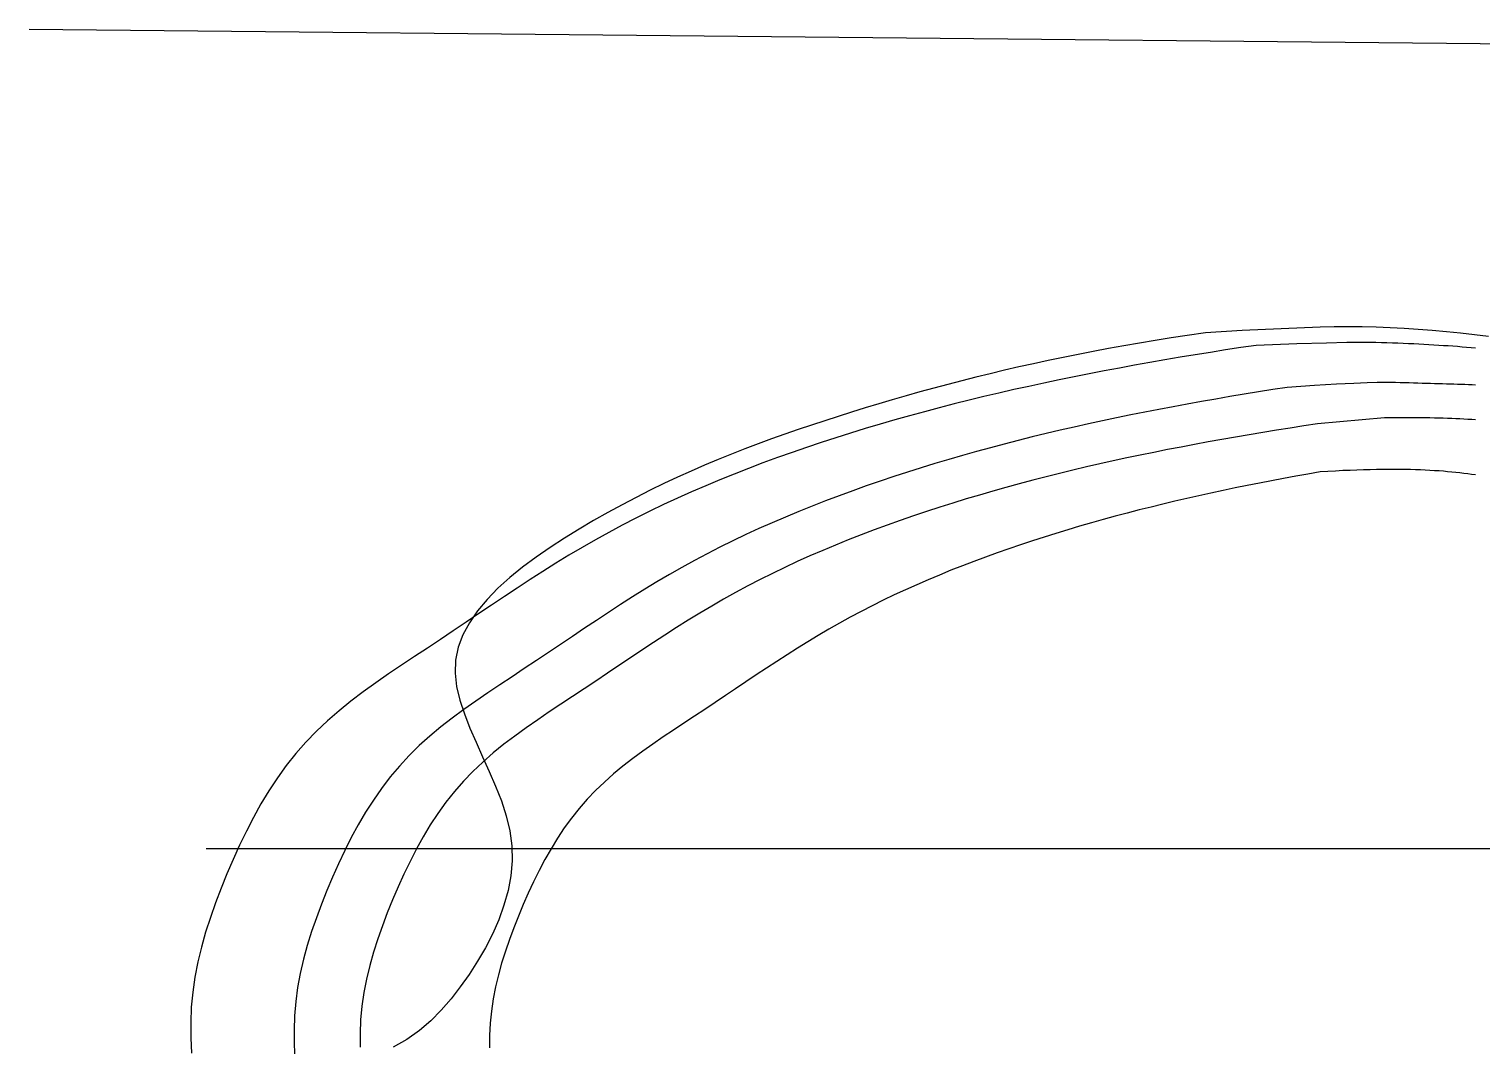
# Model space of a CAD drawing. Extents: x -1557 to 1557, y -795 to 795.
# Drawn here: x -212.6 to -45, y 472.6 to 589.9 of the extents above; entities that cross this region are included whole.
import ezdxf

# ---------------------------------------------------------------- set-up
doc = ezdxf.new("R2010")
doc.units = 0
doc.header["$MEASUREMENT"] = 0
doc.layers.get('0').update_dxf_attribs({"linetype": 'CONTINUOUS'})

msp = doc.modelspace()

# ---------------------------------------------------------------- linework, layer by layer
for p, q in [((-212.57, 589.94), (197.55, 585.82)), ((-76.87, 554.88), (-78.99, 554.6)), ((-72.62, 555.18), (-76.87, 554.88)), ((-63.65, 555.54), (-72.62, 555.18)), ((-62.03, 555.57), (-63.65, 555.54)), ((-60.42, 555.58), (-62.03, 555.57)), ((-58.8, 555.57), (-60.42, 555.58)), ((-57.18, 555.53), (-58.8, 555.57)), ((-55.56, 555.47), (-57.18, 555.53)), ((-53.94, 555.39), (-55.56, 555.47)), ((-52.32, 555.29), (-53.94, 555.39)), ((-50.7, 555.16), (-52.32, 555.29)), ((-49.08, 555.02), (-50.7, 555.16)), ((-47.46, 554.86), (-49.08, 555.02)), ((-45.85, 554.67), (-47.46, 554.86)), ((-86.28, 553.4), (-88.06, 553.07)), ((-84.48, 553.71), (-86.28, 553.4)), ((-82.67, 554.01), (-84.48, 553.71)), ((-80.84, 554.31), (-82.67, 554.01)), ((-78.99, 554.6), (-80.84, 554.31)), ((-72.78, 553.19), (-74.54, 552.92)), ((-71.02, 553.45), (-72.78, 553.19)), ((-66.33, 553.61), (-71.02, 553.45)), ((-62.92, 553.71), (-66.33, 553.61)), ((-60.56, 553.77), (-62.92, 553.71)), ((-58.98, 553.79), (-60.56, 553.77)), ((-57.96, 553.79), (-58.98, 553.79)), ((-57.23, 553.78), (-57.96, 553.79)), ((-56.58, 553.76), (-57.23, 553.78)), ((-55.93, 553.74), (-56.58, 553.76)), ((-55.3, 553.72), (-55.93, 553.74)), ((-54.67, 553.69), (-55.3, 553.72)), ((-54.06, 553.67), (-54.67, 553.69)), ((-53.45, 553.64), (-54.06, 553.67)), ((-52.85, 553.61), (-53.45, 553.64)), ((-52.25, 553.58), (-52.85, 553.61)), ((-51.67, 553.55), (-52.25, 553.58)), ((-51.09, 553.52), (-51.67, 553.55)), ((-50.52, 553.49), (-51.09, 553.52)), ((-49.96, 553.45), (-50.52, 553.49)), ((-49.41, 553.41), (-49.96, 553.45)), ((-48.86, 553.38), (-49.41, 553.41)), ((-48.32, 553.34), (-48.86, 553.38)), ((-47.79, 553.3), (-48.32, 553.34)), ((-47.26, 553.25), (-47.79, 553.3)), ((-46.74, 553.21), (-47.26, 553.25)), ((-46.23, 553.16), (-46.74, 553.21)), ((-45.72, 553.12), (-46.23, 553.16)), ((-44.23, 554.47), (-45.85, 554.67)), ((-95, 551.7), (-96.7, 551.33)), ((-93.29, 552.05), (-95, 551.7)), ((-91.56, 552.4), (-93.29, 552.05)), ((-89.82, 552.74), (-91.56, 552.4)), ((-88.06, 553.07), (-89.82, 552.74)), ((-83.3, 551.47), (-85.05, 551.15)), ((-81.55, 551.77), (-83.3, 551.47)), ((-79.8, 552.07), (-81.55, 551.77)), ((-78.05, 552.36), (-79.8, 552.07)), ((-76.29, 552.64), (-78.05, 552.36)), ((-74.54, 552.92), (-76.29, 552.64)), ((-103.35, 549.78), (-104.98, 549.37)), ((-101.7, 550.18), (-103.35, 549.78)), ((-100.05, 550.57), (-101.7, 550.18)), ((-98.38, 550.96), (-100.05, 550.57)), ((-96.7, 551.33), (-98.38, 550.96)), ((-92.03, 549.82), (-93.76, 549.46)), ((-90.29, 550.17), (-92.03, 549.82)), ((-88.54, 550.5), (-90.29, 550.17)), ((-86.8, 550.83), (-88.54, 550.5)), ((-85.05, 551.15), (-86.8, 550.83)), ((-109.81, 548.08), (-111.4, 547.63)), ((-108.21, 548.52), (-109.81, 548.08)), ((-106.6, 548.95), (-108.21, 548.52)), ((-104.98, 549.37), (-106.6, 548.95)), ((-98.96, 548.34), (-100.69, 547.94)), ((-97.23, 548.72), (-98.96, 548.34)), ((-95.5, 549.1), (-97.23, 548.72)), ((-93.76, 549.46), (-95.5, 549.1)), ((-70.75, 548.08), (-72.4, 547.81)), ((-69.1, 548.34), (-70.75, 548.08)), ((-67.46, 548.6), (-69.1, 548.34)), ((-64.28, 548.81), (-67.46, 548.6)), ((-61.74, 548.96), (-64.28, 548.81)), ((-59.75, 549.06), (-61.74, 548.96)), ((-58.22, 549.13), (-59.75, 549.06)), ((-57.06, 549.17), (-58.22, 549.13)), ((-56.19, 549.18), (-57.06, 549.17)), ((-55.51, 549.17), (-56.19, 549.18)), ((-54.95, 549.16), (-55.51, 549.17)), ((-54.42, 549.14), (-54.95, 549.16)), ((-53.89, 549.13), (-54.42, 549.14)), ((-53.37, 549.11), (-53.89, 549.13)), ((-52.87, 549.1), (-53.37, 549.11)), ((-52.37, 549.08), (-52.87, 549.1)), ((-51.88, 549.07), (-52.37, 549.08)), ((-51.39, 549.06), (-51.88, 549.07)), ((-50.92, 549.04), (-51.39, 549.06)), ((-50.45, 549.03), (-50.92, 549.04)), ((-49.99, 549.02), (-50.45, 549.03)), ((-49.53, 549), (-49.99, 549.02)), ((-49.08, 548.99), (-49.53, 549)), ((-48.64, 548.97), (-49.08, 548.99)), ((-48.21, 548.96), (-48.64, 548.97)), ((-47.78, 548.95), (-48.21, 548.96)), ((-47.36, 548.93), (-47.78, 548.95)), ((-46.94, 548.92), (-47.36, 548.93)), ((-46.53, 548.9), (-46.94, 548.92)), ((-46.12, 548.89), (-46.53, 548.9)), ((-45.72, 548.87), (-46.12, 548.89)), ((-114.56, 546.71), (-116.13, 546.24)), ((-112.99, 547.18), (-114.56, 546.71)), ((-111.4, 547.63), (-112.99, 547.18)), ((-105.86, 546.69), (-107.58, 546.25)), ((-104.14, 547.12), (-105.86, 546.69)), ((-102.42, 547.54), (-104.14, 547.12)), ((-100.69, 547.94), (-102.42, 547.54)), ((-78.96, 546.67), (-80.6, 546.37)), ((-77.32, 546.97), (-78.96, 546.67)), ((-75.68, 547.26), (-77.32, 546.97)), ((-74.04, 547.54), (-75.68, 547.26)), ((-72.4, 547.81), (-74.04, 547.54)), ((-120.79, 544.76), (-122.33, 544.25)), ((-119.24, 545.26), (-120.79, 544.76)), ((-117.69, 545.76), (-119.24, 545.26)), ((-116.13, 546.24), (-117.69, 545.76)), ((-112.71, 544.85), (-114.41, 544.36)), ((-111, 545.33), (-112.71, 544.85)), ((-109.29, 545.79), (-111, 545.33)), ((-107.58, 546.25), (-109.29, 545.79)), ((-88.75, 544.74), (-90.37, 544.39)), ((-87.12, 545.08), (-88.75, 544.74)), ((-85.49, 545.42), (-87.12, 545.08)), ((-83.86, 545.74), (-85.49, 545.42)), ((-82.23, 546.06), (-83.86, 545.74)), ((-80.6, 546.37), (-82.23, 546.06)), ((-56.2, 545.08), (-63.94, 544.38)), ((-55.58, 545.09), (-56.2, 545.08)), ((-54.96, 545.09), (-55.58, 545.09)), ((-54.36, 545.1), (-54.96, 545.09)), ((-53.77, 545.1), (-54.36, 545.1)), ((-53.19, 545.1), (-53.77, 545.1)), ((-52.62, 545.1), (-53.19, 545.1)), ((-52.07, 545.09), (-52.62, 545.1)), ((-51.52, 545.09), (-52.07, 545.09)), ((-50.99, 545.08), (-51.52, 545.09)), ((-50.46, 545.07), (-50.99, 545.08)), ((-49.95, 545.06), (-50.46, 545.07)), ((-49.44, 545.04), (-49.95, 545.06)), ((-48.94, 545.03), (-49.44, 545.04)), ((-48.46, 545.01), (-48.94, 545.03)), ((-47.98, 544.99), (-48.46, 545.01)), ((-47.51, 544.96), (-47.98, 544.99)), ((-47.05, 544.94), (-47.51, 544.96)), ((-46.6, 544.91), (-47.05, 544.94)), ((-46.15, 544.88), (-46.6, 544.91)), ((-45.72, 544.85), (-46.15, 544.88)), ((-125.4, 543.19), (-126.94, 542.65)), ((-123.87, 543.73), (-125.4, 543.19)), ((-122.33, 544.25), (-123.87, 543.73)), ((-117.81, 543.33), (-119.5, 542.8)), ((-116.11, 543.85), (-117.81, 543.33)), ((-114.41, 544.36), (-116.11, 543.85)), ((-95.23, 543.27), (-96.85, 542.88)), ((-93.62, 543.65), (-95.23, 543.27)), ((-92, 544.02), (-93.62, 543.65)), ((-90.37, 544.39), (-92, 544.02)), ((-71.84, 543.13), (-73.41, 542.86)), ((-70.26, 543.4), (-71.84, 543.13)), ((-68.68, 543.65), (-70.26, 543.4)), ((-67.1, 543.9), (-68.68, 543.65)), ((-65.52, 544.15), (-67.1, 543.9)), ((-63.94, 544.38), (-65.52, 544.15)), ((-130.01, 541.5), (-131.55, 540.9)), ((-128.47, 542.08), (-130.01, 541.5)), ((-126.94, 542.65), (-128.47, 542.08)), ((-122.88, 541.68), (-124.56, 541.1)), ((-121.2, 542.25), (-122.88, 541.68)), ((-119.5, 542.8), (-121.2, 542.25)), ((-101.67, 541.63), (-103.28, 541.19)), ((-100.07, 542.06), (-101.67, 541.63)), ((-98.46, 542.47), (-100.07, 542.06)), ((-96.85, 542.88), (-98.46, 542.47)), ((-81.26, 541.42), (-82.82, 541.11)), ((-79.69, 541.72), (-81.26, 541.42)), ((-78.13, 542.02), (-79.69, 541.72)), ((-76.56, 542.31), (-78.13, 542.02)), ((-74.98, 542.59), (-76.56, 542.31)), ((-73.41, 542.86), (-74.98, 542.59)), ((-133.09, 540.28), (-134.64, 539.63)), ((-131.55, 540.9), (-133.09, 540.28)), ((-127.91, 539.89), (-129.58, 539.26)), ((-126.24, 540.51), (-127.91, 539.89)), ((-124.56, 541.1), (-126.24, 540.51)), ((-108.07, 539.81), (-109.66, 539.32)), ((-106.47, 540.28), (-108.07, 539.81)), ((-104.88, 540.74), (-106.47, 540.28)), ((-103.28, 541.19), (-104.88, 540.74)), ((-89.06, 539.77), (-90.61, 539.42)), ((-87.5, 540.12), (-89.06, 539.77)), ((-85.95, 540.46), (-87.5, 540.12)), ((-84.39, 540.79), (-85.95, 540.46)), ((-82.82, 541.11), (-84.39, 540.79)), ((-137.76, 538.24), (-139.34, 537.5)), ((-136.19, 538.95), (-137.76, 538.24)), ((-134.64, 539.63), (-136.19, 538.95)), ((-131.23, 538.61), (-132.88, 537.95)), ((-129.58, 539.26), (-131.23, 538.61)), ((-112.83, 538.31), (-114.41, 537.78)), ((-111.25, 538.82), (-112.83, 538.31)), ((-109.66, 539.32), (-111.25, 538.82)), ((-95.26, 538.29), (-96.8, 537.89)), ((-93.71, 538.67), (-95.26, 538.29)), ((-92.16, 539.05), (-93.71, 538.67)), ((-90.61, 539.42), (-92.16, 539.05)), ((-67.86, 538.09), (-69.26, 537.83)), ((-66.46, 538.35), (-67.86, 538.09)), ((-65.05, 538.6), (-66.46, 538.35)), ((-63.65, 538.85), (-65.05, 538.6)), ((-62.74, 538.9), (-63.65, 538.85)), ((-61.87, 538.95), (-62.74, 538.9)), ((-61.02, 539), (-61.87, 538.95)), ((-60.19, 539.03), (-61.02, 539)), ((-59.39, 539.06), (-60.19, 539.03)), ((-58.62, 539.09), (-59.39, 539.06)), ((-57.87, 539.11), (-58.62, 539.09)), ((-57.15, 539.13), (-57.87, 539.11)), ((-56.44, 539.14), (-57.15, 539.13)), ((-55.76, 539.14), (-56.44, 539.14)), ((-55.1, 539.14), (-55.76, 539.14)), ((-54.46, 539.14), (-55.1, 539.14)), ((-53.83, 539.13), (-54.46, 539.14)), ((-53.23, 539.12), (-53.83, 539.13)), ((-52.64, 539.1), (-53.23, 539.12)), ((-52.07, 539.08), (-52.64, 539.1)), ((-51.51, 539.06), (-52.07, 539.08)), ((-50.97, 539.03), (-51.51, 539.06)), ((-50.44, 538.99), (-50.97, 539.03)), ((-49.92, 538.96), (-50.44, 538.99)), ((-49.42, 538.92), (-49.92, 538.96)), ((-48.93, 538.88), (-49.42, 538.92)), ((-48.44, 538.83), (-48.93, 538.88)), ((-47.97, 538.78), (-48.44, 538.83)), ((-47.51, 538.73), (-47.97, 538.78)), ((-47.05, 538.67), (-47.51, 538.73)), ((-46.6, 538.62), (-47.05, 538.67)), ((-46.16, 538.56), (-46.6, 538.62)), ((-45.72, 538.5), (-46.16, 538.56)), ((-140.93, 536.73), (-142.53, 535.91)), ((-139.34, 537.5), (-140.93, 536.73)), ((-136.15, 536.56), (-137.78, 535.83)), ((-134.52, 537.26), (-136.15, 536.56)), ((-132.88, 537.95), (-134.52, 537.26)), ((-117.56, 536.68), (-119.13, 536.1)), ((-115.99, 537.23), (-117.56, 536.68)), ((-114.41, 537.78), (-115.99, 537.23)), ((-101.41, 536.63), (-102.95, 536.18)), ((-99.88, 537.06), (-101.41, 536.63)), ((-98.34, 537.48), (-99.88, 537.06)), ((-96.8, 537.89), (-98.34, 537.48)), ((-76.23, 536.41), (-77.62, 536.11)), ((-74.84, 536.71), (-76.23, 536.41)), ((-73.45, 537), (-74.84, 536.71)), ((-72.05, 537.28), (-73.45, 537)), ((-70.65, 537.56), (-72.05, 537.28)), ((-69.26, 537.83), (-70.65, 537.56)), ((-144.15, 535.06), (-145.79, 534.17)), ((-142.53, 535.91), (-144.15, 535.06)), ((-139.39, 535.09), (-140.98, 534.32)), ((-137.78, 535.83), (-139.39, 535.09)), ((-122.25, 534.91), (-123.79, 534.29)), ((-120.69, 535.51), (-122.25, 534.91)), ((-119.13, 536.1), (-120.69, 535.51)), ((-107.52, 534.78), (-109.04, 534.28)), ((-106, 535.26), (-107.52, 534.78)), ((-104.48, 535.73), (-106, 535.26)), ((-102.95, 536.18), (-104.48, 535.73)), ((-83.15, 534.8), (-84.53, 534.46)), ((-81.77, 535.14), (-83.15, 534.8)), ((-80.39, 535.47), (-81.77, 535.14)), ((-79, 535.79), (-80.39, 535.47)), ((-77.62, 536.11), (-79, 535.79)), ((-147.45, 533.23), (-149.12, 532.25)), ((-145.79, 534.17), (-147.45, 533.23)), ((-142.57, 533.53), (-144.14, 532.72)), ((-140.98, 534.32), (-142.57, 533.53)), ((-126.86, 532.99), (-128.38, 532.31)), ((-125.33, 533.65), (-126.86, 532.99)), ((-123.79, 534.29), (-125.33, 533.65)), ((-112.07, 533.25), (-113.58, 532.71)), ((-110.56, 533.77), (-112.07, 533.25)), ((-109.04, 534.28), (-110.56, 533.77)), ((-90.02, 532.98), (-91.39, 532.58)), ((-88.66, 533.36), (-90.02, 532.98)), ((-87.28, 533.73), (-88.66, 533.36)), ((-85.91, 534.1), (-87.28, 533.73)), ((-84.53, 534.46), (-85.91, 534.1)), ((-149.12, 532.25), (-150.8, 531.22)), ((-145.7, 531.88), (-147.24, 531.03)), ((-144.14, 532.72), (-145.7, 531.88)), ((-129.89, 531.62), (-131.39, 530.9)), ((-128.38, 532.31), (-129.89, 531.62)), ((-116.58, 531.59), (-118.07, 531.01)), ((-115.08, 532.16), (-116.58, 531.59)), ((-113.58, 532.71), (-115.08, 532.16)), ((-95.48, 531.33), (-96.83, 530.9)), ((-94.12, 531.76), (-95.48, 531.33)), ((-92.76, 532.18), (-94.12, 531.76)), ((-91.39, 532.58), (-92.76, 532.18)), ((-152.46, 530.15), (-154.08, 529.03)), ((-150.8, 531.22), (-152.46, 530.15)), ((-148.77, 530.15), (-150.29, 529.24)), ((-147.24, 531.03), (-148.77, 530.15)), ((-132.88, 530.17), (-134.36, 529.41)), ((-131.39, 530.9), (-132.88, 530.17)), ((-121.02, 529.79), (-122.49, 529.16)), ((-119.55, 530.41), (-121.02, 529.79)), ((-118.07, 531.01), (-119.55, 530.41)), ((-99.54, 529.99), (-100.89, 529.51)), ((-98.19, 530.45), (-99.54, 529.99)), ((-96.83, 530.9), (-98.19, 530.45)), ((-154.08, 529.03), (-155.64, 527.87)), ((-151.79, 528.32), (-153.29, 527.38)), ((-150.29, 529.24), (-151.79, 528.32)), ((-135.82, 528.63), (-137.27, 527.83)), ((-134.36, 529.41), (-135.82, 528.63)), ((-123.95, 528.5), (-125.39, 527.83)), ((-122.49, 529.16), (-123.95, 528.5)), ((-104.9, 528.02), (-106.23, 527.5)), ((-103.57, 528.53), (-104.9, 528.02)), ((-102.23, 529.03), (-103.57, 528.53)), ((-100.89, 529.51), (-102.23, 529.03)), ((-157.12, 526.67), (-158.49, 525.43)), ((-155.64, 527.87), (-157.12, 526.67)), ((-154.77, 526.43), (-156.26, 525.46)), ((-153.29, 527.38), (-154.77, 526.43)), ((-138.71, 527.01), (-140.14, 526.17)), ((-137.27, 527.83), (-138.71, 527.01)), ((-128.25, 526.43), (-129.67, 525.7)), ((-126.83, 527.14), (-128.25, 526.43)), ((-125.39, 527.83), (-126.83, 527.14)), ((-108.86, 526.41), (-110.17, 525.84)), ((-107.55, 526.96), (-108.86, 526.41)), ((-106.23, 527.5), (-107.55, 526.96)), ((-158.49, 525.43), (-159.74, 524.14)), ((-156.26, 525.46), (-157.73, 524.48)), ((-141.55, 525.31), (-142.95, 524.44)), ((-140.14, 526.17), (-141.55, 525.31)), ((-131.07, 524.95), (-132.45, 524.18)), ((-129.67, 525.7), (-131.07, 524.95)), ((-112.76, 524.66), (-114.05, 524.04)), ((-111.47, 525.26), (-112.76, 524.66)), ((-110.17, 525.84), (-111.47, 525.26)), ((-159.74, 524.14), (-160.85, 522.82)), ((-159.21, 523.5), (-160.68, 522.51)), ((-157.73, 524.48), (-159.21, 523.5)), ((-144.35, 523.55), (-145.74, 522.64)), ((-142.95, 524.44), (-144.35, 523.55)), ((-133.83, 523.38), (-135.19, 522.57)), ((-132.45, 524.18), (-133.83, 523.38)), ((-115.32, 523.41), (-116.58, 522.77)), ((-114.05, 524.04), (-115.32, 523.41)), ((-162.16, 521.51), (-163.64, 520.52)), ((-161.78, 521.46), (-162.53, 520.06)), ((-160.68, 522.51), (-162.16, 521.51)), ((-160.85, 522.82), (-161.78, 521.46)), ((-147.12, 521.73), (-148.51, 520.81)), ((-145.74, 522.64), (-147.12, 521.73)), ((-136.54, 521.74), (-137.88, 520.89)), ((-135.19, 522.57), (-136.54, 521.74)), ((-119.08, 521.42), (-120.31, 520.72)), ((-117.84, 522.1), (-119.08, 521.42)), ((-116.58, 522.77), (-117.84, 522.1)), ((-163.64, 520.52), (-165.13, 519.53)), ((-162.53, 520.06), (-163.07, 518.62)), ((-149.89, 519.88), (-151.27, 518.95)), ((-148.51, 520.81), (-149.89, 519.88)), ((-139.22, 520.03), (-140.55, 519.16)), ((-137.88, 520.89), (-139.22, 520.03)), ((-121.53, 520), (-122.74, 519.27)), ((-120.31, 520.72), (-121.53, 520)), ((-166.62, 518.54), (-168.12, 517.55)), ((-165.13, 519.53), (-166.62, 518.54)), ((-163.07, 518.62), (-163.37, 517.15)), ((-152.66, 518.02), (-154.05, 517.09)), ((-151.27, 518.95), (-152.66, 518.02)), ((-141.88, 518.29), (-143.21, 517.4)), ((-140.55, 519.16), (-141.88, 518.29)), ((-123.94, 518.52), (-125.14, 517.77)), ((-122.74, 519.27), (-123.94, 518.52)), ((-169.62, 516.55), (-171.1, 515.55)), ((-168.12, 517.55), (-169.62, 516.55)), ((-163.37, 517.15), (-163.43, 515.64)), ((-154.05, 517.09), (-155.45, 516.16)), ((-144.53, 516.51), (-145.86, 515.62)), ((-143.21, 517.4), (-144.53, 516.51)), ((-127.52, 516.22), (-128.7, 515.43)), ((-126.33, 517), (-127.52, 516.22)), ((-125.14, 517.77), (-126.33, 517)), ((-171.1, 515.55), (-172.57, 514.53)), ((-163.43, 515.64), (-163.25, 514.1)), ((-156.85, 515.23), (-158.26, 514.31)), ((-155.45, 516.16), (-156.85, 515.23)), ((-147.19, 514.72), (-148.53, 513.83)), ((-145.86, 515.62), (-147.19, 514.72)), ((-129.89, 514.64), (-131.07, 513.85)), ((-128.7, 515.43), (-129.89, 514.64)), ((-174.02, 513.48), (-175.44, 512.41)), ((-172.57, 514.53), (-174.02, 513.48)), ((-163.25, 514.1), (-162.88, 512.53)), ((-159.65, 513.37), (-161.04, 512.42)), ((-158.26, 514.31), (-159.65, 513.37)), ((-149.87, 512.94), (-151.22, 512.05)), ((-148.53, 513.83), (-149.87, 512.94)), ((-132.25, 513.05), (-133.44, 512.26)), ((-131.07, 513.85), (-132.25, 513.05)), ((-176.81, 511.3), (-178.15, 510.14)), ((-175.44, 512.41), (-176.81, 511.3)), ((-162.41, 511.45), (-163.75, 510.46)), ((-162.88, 512.53), (-162.36, 510.93)), ((-161.04, 512.42), (-162.41, 511.45)), ((-151.22, 512.05), (-152.57, 511.16)), ((-134.63, 511.46), (-135.83, 510.66)), ((-133.44, 512.26), (-134.63, 511.46)), ((-178.15, 510.14), (-179.43, 508.94)), ((-163.75, 510.46), (-165.06, 509.44)), ((-162.36, 510.93), (-161.73, 509.3)), ((-153.9, 510.25), (-155.22, 509.34)), ((-152.57, 511.16), (-153.9, 510.25)), ((-137.03, 509.87), (-138.23, 509.08)), ((-135.83, 510.66), (-137.03, 509.87)), ((-179.43, 508.94), (-180.65, 507.69)), ((-166.33, 508.38), (-167.56, 507.28)), ((-165.06, 509.44), (-166.33, 508.38)), ((-161.73, 509.3), (-161.01, 507.66)), ((-156.52, 508.39), (-157.79, 507.43)), ((-155.22, 509.34), (-156.52, 508.39)), ((-139.43, 508.28), (-140.62, 507.46)), ((-138.23, 509.08), (-139.43, 508.28)), ((-181.81, 506.37), (-182.9, 504.99)), ((-180.65, 507.69), (-181.81, 506.37)), ((-167.56, 507.28), (-168.74, 506.13)), ((-161.01, 507.66), (-160.25, 505.99)), ((-159.03, 506.43), (-160.23, 505.39)), ((-157.79, 507.43), (-159.03, 506.43)), ((-141.79, 506.63), (-142.94, 505.79)), ((-140.62, 507.46), (-141.79, 506.63)), ((-182.9, 504.99), (-183.93, 503.56)), ((-169.86, 504.92), (-170.92, 503.67)), ((-168.74, 506.13), (-169.86, 504.92)), ((-160.23, 505.39), (-161.38, 504.31)), ((-160.25, 505.99), (-159.48, 504.31)), ((-144.06, 504.91), (-145.15, 504.01)), ((-142.94, 505.79), (-144.06, 504.91)), ((-183.93, 503.56), (-184.9, 502.08)), ((-170.92, 503.67), (-171.92, 502.35)), ((-162.47, 503.17), (-163.51, 501.99)), ((-161.38, 504.31), (-162.47, 503.17)), ((-159.48, 504.31), (-158.75, 502.61)), ((-146.21, 503.08), (-147.23, 502.1)), ((-145.15, 504.01), (-146.21, 503.08)), ((-184.9, 502.08), (-185.82, 500.56)), ((-171.92, 502.35), (-172.86, 501)), ((-163.51, 501.99), (-164.49, 500.75)), ((-158.75, 502.61), (-158.08, 500.9)), ((-147.23, 502.1), (-148.21, 501.09)), ((-185.82, 500.56), (-186.69, 499)), ((-173.75, 499.59), (-174.6, 498.15)), ((-172.86, 501), (-173.75, 499.59)), ((-165.42, 499.46), (-166.29, 498.13)), ((-164.49, 500.75), (-165.42, 499.46)), ((-158.08, 500.9), (-157.53, 499.18)), ((-149.13, 500.03), (-150.01, 498.93)), ((-148.21, 501.09), (-149.13, 500.03)), ((-186.69, 499), (-187.51, 497.41)), ((-174.6, 498.15), (-175.4, 496.68)), ((-166.29, 498.13), (-167.11, 496.76)), ((-157.53, 499.18), (-157.11, 497.45)), ((-150.83, 497.78), (-151.62, 496.6)), ((-150.01, 498.93), (-150.83, 497.78)), ((-187.51, 497.41), (-188.3, 495.79)), ((-175.4, 496.68), (-176.15, 495.18)), ((-167.11, 496.76), (-167.89, 495.36)), ((-157.11, 497.45), (-156.88, 495.72)), ((-151.62, 496.6), (-152.36, 495.38)), ((-192.15, 495.4), (49.61, 495.4)), ((-188.3, 495.79), (-189.04, 494.15)), ((-176.15, 495.18), (-176.88, 493.65)), ((-167.89, 495.36), (-168.63, 493.93)), ((-156.88, 495.72), (-156.85, 493.99)), ((-152.36, 495.38), (-153.07, 494.14)), ((-189.04, 494.15), (-189.75, 492.49)), ((-176.88, 493.65), (-177.56, 492.11)), ((-168.63, 493.93), (-169.33, 492.47)), ((-156.85, 493.99), (-157, 492.26)), ((-153.74, 492.87), (-154.38, 491.58)), ((-153.07, 494.14), (-153.74, 492.87)), ((-189.75, 492.49), (-190.43, 490.83)), ((-177.56, 492.11), (-178.22, 490.56)), ((-169.33, 492.47), (-170, 491)), ((-157, 492.26), (-157.32, 490.55)), ((-154.38, 491.58), (-154.99, 490.27)), ((-190.43, 490.83), (-191.07, 489.15)), ((-178.22, 490.56), (-178.84, 488.99)), ((-170.64, 489.51), (-171.25, 488.01)), ((-170, 491), (-170.64, 489.51)), ((-157.32, 490.55), (-157.79, 488.86)), ((-154.99, 490.27), (-155.57, 488.95)), ((-191.07, 489.15), (-191.66, 487.46)), ((-178.84, 488.99), (-179.43, 487.41)), ((-171.25, 488.01), (-171.82, 486.5)), ((-157.79, 488.86), (-158.4, 487.19)), ((-155.57, 488.95), (-156.13, 487.61)), ((-191.66, 487.46), (-192.21, 485.76)), ((-179.43, 487.41), (-179.98, 485.83)), ((-171.82, 486.5), (-172.36, 484.98)), ((-158.4, 487.19), (-159.12, 485.55)), ((-156.66, 486.27), (-157.17, 484.92)), ((-156.13, 487.61), (-156.66, 486.27)), ((-192.21, 485.76), (-192.69, 484.05)), ((-179.98, 485.83), (-180.48, 484.23)), ((-172.36, 484.98), (-172.85, 483.45)), ((-159.12, 485.55), (-159.94, 483.95)), ((-157.17, 484.92), (-157.63, 483.57)), ((-192.69, 484.05), (-193.1, 482.33)), ((-180.48, 484.23), (-180.92, 482.63)), ((-172.85, 483.45), (-173.28, 481.91)), ((-159.94, 483.95), (-160.84, 482.4)), ((-157.63, 483.57), (-158.06, 482.2)), ((-193.1, 482.33), (-193.44, 480.59)), ((-180.92, 482.63), (-181.29, 481.01)), ((-173.28, 481.91), (-173.65, 480.36)), ((-160.84, 482.4), (-161.81, 480.89)), ((-158.06, 482.2), (-158.44, 480.83)), ((-193.44, 480.59), (-193.7, 478.85)), ((-181.59, 479.38), (-181.81, 477.75)), ((-181.29, 481.01), (-181.59, 479.38)), ((-173.65, 480.36), (-173.95, 478.81)), ((-162.83, 479.45), (-163.89, 478.07)), ((-161.81, 480.89), (-162.83, 479.45)), ((-158.77, 479.45), (-159.04, 478.06)), ((-158.44, 480.83), (-158.77, 479.45)), ((-193.7, 478.85), (-193.86, 477.1)), ((-181.81, 477.75), (-181.95, 476.1)), ((-173.95, 478.81), (-174.18, 477.24)), ((-163.89, 478.07), (-165.02, 476.76)), ((-159.04, 478.06), (-159.24, 476.66)), ((-193.86, 477.1), (-193.93, 475.33)), ((-181.95, 476.1), (-182, 474.45)), ((-174.18, 477.24), (-174.33, 475.66)), ((-165.02, 476.76), (-166.23, 475.54)), ((-159.24, 476.66), (-159.38, 475.25)), ((-193.93, 475.33), (-193.93, 473.56)), ((-182, 474.45), (-181.99, 472.79)), ((-174.33, 475.66), (-174.39, 474.08)), ((-167.55, 474.42), (-168.99, 473.4)), ((-166.23, 475.54), (-167.55, 474.42)), ((-159.38, 475.25), (-159.45, 473.84)), ((-193.93, 473.56), (-193.85, 471.79)), ((-181.99, 472.79), (-181.91, 471.12)), ((-174.39, 474.08), (-174.38, 472.49)), ((-168.99, 473.4), (-170.56, 472.49)), ((-159.45, 473.84), (-159.46, 472.42))]:
    msp.add_line(p, q)

doc.saveas('drawing.dxf')
